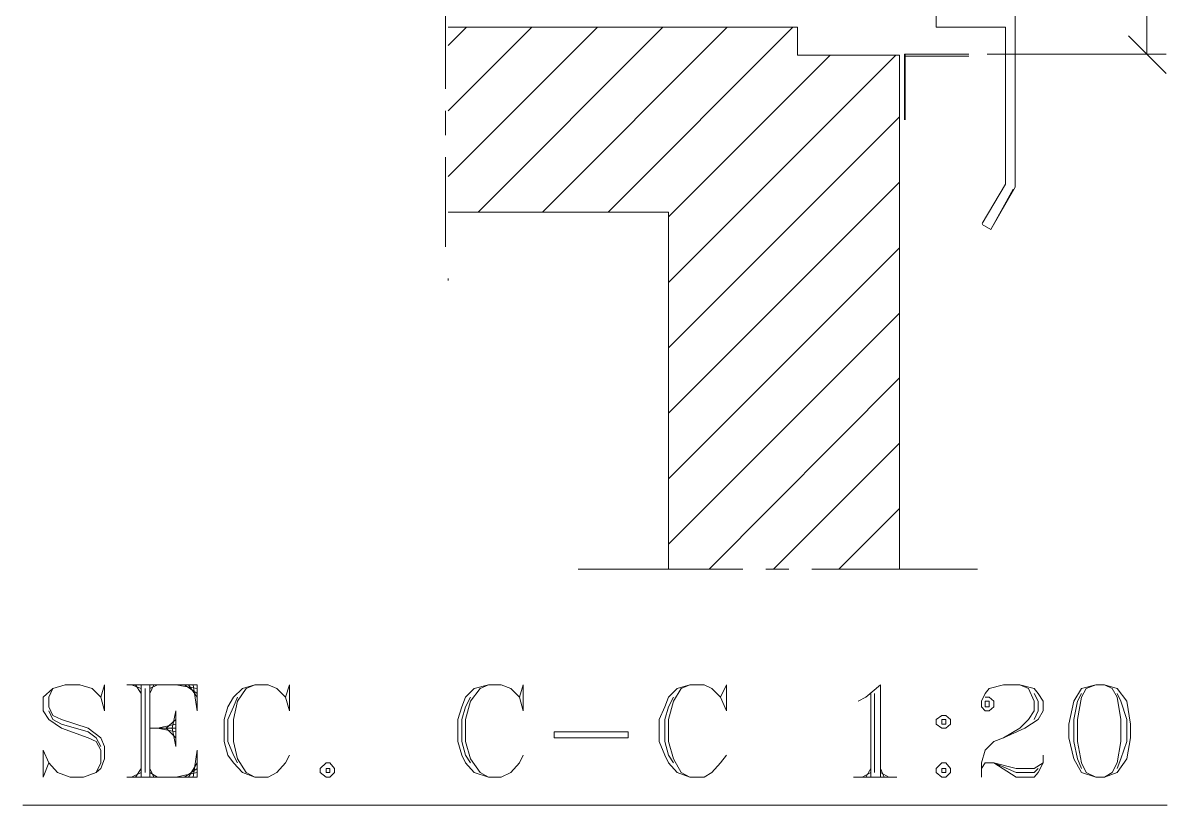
# Model space of a CAD drawing. Header units: inches. Extents: x 8 to 8872, y 4 to 3898.
# Drawn here: x 7633 to 8872, y 43 to 889 of the extents above; entities that cross this region are included whole.
import ezdxf

# ---------------------------------------------------------------- set-up
doc = ezdxf.new("R2010")
doc.units = ezdxf.units.IN
doc.header["$MEASUREMENT"] = 0

msp = doc.modelspace()

# ---------------------------------------------------------------- linework, layer by layer
at = {"color": 7, "linetype": 'Continuous', "lineweight": 20, "transparency": 33554666, "elevation": -137}
for points in [[(8621.7, 884.1), (8621.7, 2929.3), (8621.7, 2929.3)], [(8621.7, 884.1), (8621.7, 2929.3), (8621.7, 2929.3)], [(8849.7, 854.9), (8849.7, 913.2), (8849.7, 1091.3)], [(8849.7, 854.9), (8849.7, 913.2), (8849.7, 1091.3)], [(8090.6, 914.3), (8090.6, 817.4), (8090.6, 817.4)], [(8090.6, 914.3), (8090.6, 817.4), (8090.6, 817.4)], [(8707.1, 711.2), (8707.1, 913.2), (8687.3, 913.2), (8676.9, 913.2)], [(8707.1, 711.2), (8707.1, 913.2), (8687.3, 913.2), (8676.9, 913.2)], [(8093.7, 864.3), (8113.5, 884.1), (8113.5, 884.1)], [(8093.7, 793.5), (8184.3, 884.1), (8184.3, 884.1)], [(8093.7, 722.7), (8255.1, 884.1), (8255.1, 884.1)], [(8093.7, 884.1), (8471.7, 884.1), (8471.7, 884.1)], [(8093.7, 864.3), (8113.5, 884.1), (8113.5, 884.1)], [(8093.7, 793.5), (8184.3, 884.1), (8184.3, 884.1)], [(8093.7, 722.7), (8255.1, 884.1), (8255.1, 884.1)], [(8093.7, 884.1), (8471.7, 884.1), (8471.7, 884.1)], [(8126, 684.2), (8325.9, 884.1), (8325.9, 884.1)], [(8126, 684.2), (8325.9, 884.1), (8325.9, 884.1)], [(8195.8, 684.2), (8395.7, 884.1), (8395.7, 884.1)], [(8195.8, 684.2), (8395.7, 884.1), (8395.7, 884.1)], [(8266.6, 684.2), (8466.5, 884.1), (8466.5, 884.1)], [(8266.6, 684.2), (8466.5, 884.1), (8466.5, 884.1)], [(8471.7, 853.9), (8471.7, 884.1), (8471.7, 884.1)], [(8471.7, 853.9), (8471.7, 884.1), (8471.7, 884.1)], [(8621.7, 884.1), (8696.6, 884.1), (8696.6, 884.1)], [(8621.7, 884.1), (8696.6, 884.1), (8696.6, 884.1)], [(8696.6, 714.4), (8696.6, 884.1), (8696.6, 884.1)], [(8696.6, 714.4), (8696.6, 884.1), (8696.6, 884.1)], [(8829.9, 874.7), (8870.5, 834.1), (8870.5, 834.1)], [(8829.9, 874.7), (8870.5, 834.1), (8870.5, 834.1)], [(8587.3, 854.9), (8657.1, 854.9), (8657.1, 854.9)], [(8587.3, 784.1), (8587.3, 854.9), (8587.3, 854.9)], [(8587.3, 854.9), (8657.1, 854.9), (8657.1, 854.9)], [(8587.3, 784.1), (8587.3, 854.9), (8587.3, 854.9)], [(8588.3, 784.1), (8588.3, 854.9), (8588.3, 854.9)], [(8588.3, 784.1), (8588.3, 854.9), (8588.3, 854.9)], [(8676.9, 854.9), (8870.5, 854.9), (8870.5, 854.9)], [(8676.9, 854.9), (8870.5, 854.9), (8870.5, 854.9)], [(8332.2, 678.9), (8507.1, 853.9), (8507.1, 853.9)], [(8332.2, 608.1), (8577.9, 853.9), (8577.9, 853.9)], [(8332.2, 678.9), (8507.1, 853.9), (8507.1, 853.9)], [(8332.2, 608.1), (8577.9, 853.9), (8577.9, 853.9)], [(8471.7, 853.9), (8582.1, 853.9), (8582.1, 853.9)], [(8471.7, 853.9), (8582.1, 853.9), (8582.1, 853.9)], [(8582.1, 297.8), (8582.1, 853.9), (8582.1, 853.9)], [(8582.1, 297.8), (8582.1, 853.9), (8582.1, 853.9)], [(8587.3, 852.9), (8657.1, 852.9), (8657.1, 852.9)], [(8587.3, 852.9), (8657.1, 852.9), (8657.1, 852.9)], [(8090.6, 793.5), (8090.6, 767.5), (8090.6, 767.5)], [(8090.6, 793.5), (8090.6, 767.5), (8090.6, 767.5)], [(8332.2, 537.3), (8582.1, 787.2), (8582.1, 787.2)], [(8332.2, 537.3), (8582.1, 787.2), (8582.1, 787.2)], [(8090.6, 743.5), (8090.6, 646.7), (8090.6, 646.7)], [(8090.6, 743.5), (8090.6, 646.7), (8090.6, 646.7)], [(8332.2, 466.5), (8582.1, 716.4), (8582.1, 716.4)], [(8332.2, 466.5), (8582.1, 716.4), (8582.1, 716.4)], [(8696.6, 714.4), (8671.6, 671.7), (8671.6, 671.7)], [(8696.6, 714.4), (8671.6, 671.7), (8671.6, 671.7)], [(8705, 709.1), (8681, 665.4), (8671.6, 670.6)], [(8705, 709.1), (8681, 665.4), (8671.6, 670.6)], [(8707.1, 711.2), (8681, 665.4), (8681, 665.4)], [(8707.1, 711.2), (8681, 665.4), (8681, 665.4)], [(8093.7, 684.2), (8332.2, 684.2), (8332.2, 297.8)], [(8093.7, 684.2), (8332.2, 684.2), (8332.2, 297.8)], [(8332.2, 395.7), (8582.1, 645.6), (8582.1, 645.6)], [(8332.2, 395.7), (8582.1, 645.6), (8582.1, 645.6)], [(8093.7, 612.3), (8093.7, 610.2), (8093.7, 610.2)], [(8093.7, 612.3), (8093.7, 610.2), (8093.7, 610.2)], [(8332.2, 324.9), (8582.1, 574.8), (8582.1, 574.8)], [(8332.2, 324.9), (8582.1, 574.8), (8582.1, 574.8)], [(8375.9, 297.8), (8582.1, 505), (8582.1, 505)], [(8375.9, 297.8), (8582.1, 505), (8582.1, 505)], [(8445.7, 297.8), (8582.1, 434.2), (8582.1, 434.2)], [(8445.7, 297.8), (8582.1, 434.2), (8582.1, 434.2)], [(8516.5, 297.8), (8582.1, 363.4), (8582.1, 363.4)], [(8516.5, 297.8), (8582.1, 363.4), (8582.1, 363.4)], [(8234.3, 297.8), (8412.4, 297.8), (8412.4, 297.8)], [(8234.3, 297.8), (8412.4, 297.8), (8412.4, 297.8)], [(8437.3, 297.8), (8462.3, 297.8), (8462.3, 297.8)], [(8437.3, 297.8), (8462.3, 297.8), (8462.3, 297.8)], [(8487.3, 297.8), (8666.4, 297.8), (8666.4, 297.8)], [(8487.3, 297.8), (8666.4, 297.8), (8666.4, 297.8)], [(7717.8, 159.3), (7721.9, 172.9), (7721.9, 144.7), (7717.8, 159.3), (7708.4, 168.7), (7694.9, 172.9), (7679.3, 172.9), (7665.7, 168.7), (7655.3, 159.3), (7655.3, 144.7), (7661.5, 135.4), (7675.1, 126), (7704.2, 115.6), (7712.6, 111.4), (7717.8, 102), (7717.8, 88.5), (7712.6, 78.1)], [(7717.8, 159.3), (7721.9, 172.9), (7721.9, 144.7), (7717.8, 159.3), (7708.4, 168.7), (7694.9, 172.9), (7679.3, 172.9), (7665.7, 168.7), (7655.3, 159.3), (7655.3, 144.7), (7661.5, 135.4), (7675.1, 126), (7704.2, 115.6), (7712.6, 111.4), (7717.8, 102), (7717.8, 88.5), (7712.6, 78.1)], [(7665.7, 168.7), (7661.5, 159.3), (7661.5, 148.9), (7665.7, 139.5), (7675.1, 135.4), (7704.2, 126), (7717.8, 115.6), (7721.9, 106.2), (7721.9, 92.7), (7717.8, 82.3), (7712.6, 78.1), (7699, 72.9), (7684.5, 72.9), (7670.9, 78.1), (7661.5, 88.5), (7655.3, 102), (7655.3, 72.9), (7661.5, 88.5)], [(7665.7, 168.7), (7661.5, 159.3), (7661.5, 148.9), (7665.7, 139.5), (7675.1, 135.4), (7704.2, 126), (7717.8, 115.6), (7721.9, 106.2), (7721.9, 92.7), (7717.8, 82.3), (7712.6, 78.1), (7699, 72.9), (7684.5, 72.9), (7670.9, 78.1), (7661.5, 88.5), (7655.3, 102), (7655.3, 72.9), (7661.5, 88.5)], [(7745.9, 172.9), (7821.9, 172.9), (7821.9, 144.7)], [(7745.9, 172.9), (7821.9, 172.9), (7821.9, 144.7)], [(7751.1, 172.9), (7761.5, 168.7), (7761.5, 168.7)], [(7751.1, 172.9), (7761.5, 168.7), (7761.5, 168.7)], [(7755.3, 172.9), (7761.5, 163.5), (7761.5, 163.5)], [(7755.3, 172.9), (7761.5, 163.5), (7761.5, 163.5)], [(7761.5, 172.9), (7761.5, 72.9), (7761.5, 72.9)], [(7761.5, 172.9), (7761.5, 72.9), (7761.5, 72.9)], [(7765.7, 168.7), (7765.7, 78.1), (7765.7, 78.1)], [(7765.7, 168.7), (7765.7, 78.1), (7765.7, 78.1)], [(7770.9, 172.9), (7770.9, 72.9), (7770.9, 72.9)], [(7775.1, 172.9), (7770.9, 163.5), (7770.9, 163.5)], [(7779.2, 172.9), (7770.9, 168.7), (7770.9, 168.7)], [(7770.9, 172.9), (7770.9, 72.9), (7770.9, 72.9)], [(7775.1, 172.9), (7770.9, 163.5), (7770.9, 163.5)], [(7779.2, 172.9), (7770.9, 168.7), (7770.9, 168.7)], [(7799, 172.9), (7821.9, 168.7), (7821.9, 168.7)], [(7799, 172.9), (7821.9, 168.7), (7821.9, 168.7)], [(7808.4, 172.9), (7821.9, 163.5), (7821.9, 163.5)], [(7808.4, 172.9), (7821.9, 163.5), (7821.9, 163.5)], [(7812.5, 172.9), (7821.9, 159.3), (7821.9, 159.3)], [(7812.5, 172.9), (7821.9, 159.3), (7821.9, 159.3)], [(7817.7, 172.9), (7821.9, 144.7), (7821.9, 144.7)], [(7817.7, 172.9), (7821.9, 144.7), (7821.9, 144.7)], [(7917.7, 159.3), (7921.9, 172.9), (7921.9, 144.7), (7917.7, 159.3), (7908.3, 168.7), (7899, 172.9), (7884.4, 172.9), (7870.9, 168.7), (7861.5, 159.3), (7855.2, 148.9), (7851.1, 135.4), (7851.1, 111.4), (7855.2, 96.8), (7861.5, 88.5), (7870.9, 78.1), (7884.4, 72.9), (7899, 72.9), (7908.3, 78.1), (7917.7, 88.5), (7921.9, 96.8)], [(7917.7, 159.3), (7921.9, 172.9), (7921.9, 144.7), (7917.7, 159.3), (7908.3, 168.7), (7899, 172.9), (7884.4, 172.9), (7870.9, 168.7), (7861.5, 159.3), (7855.2, 148.9), (7851.1, 135.4), (7851.1, 111.4), (7855.2, 96.8), (7861.5, 88.5), (7870.9, 78.1), (7884.4, 72.9), (7899, 72.9), (7908.3, 78.1), (7917.7, 88.5), (7921.9, 96.8)], [(7884.4, 172.9), (7875, 168.7), (7865.7, 155.2), (7861.5, 135.4), (7861.5, 111.4), (7865.7, 92.7), (7875, 78.1), (7884.4, 72.9)], [(7884.4, 172.9), (7875, 168.7), (7865.7, 155.2), (7861.5, 135.4), (7861.5, 111.4), (7865.7, 92.7), (7875, 78.1), (7884.4, 72.9)], [(8170.8, 159.3), (8174.9, 172.9), (8174.9, 144.7), (8170.8, 159.3), (8161.4, 168.7), (8151, 172.9), (8137.4, 172.9), (8121.8, 168.7), (8112.4, 159.3), (8108.3, 148.9), (8104.1, 135.4), (8104.1, 111.4), (8108.3, 96.8), (8112.4, 88.5), (8121.8, 78.1), (8137.4, 72.9), (8151, 72.9), (8161.4, 78.1), (8170.8, 88.5), (8174.9, 96.8)], [(8170.8, 159.3), (8174.9, 172.9), (8174.9, 144.7), (8170.8, 159.3), (8161.4, 168.7), (8151, 172.9), (8137.4, 172.9), (8121.8, 168.7), (8112.4, 159.3), (8108.3, 148.9), (8104.1, 135.4), (8104.1, 111.4), (8108.3, 96.8), (8112.4, 88.5), (8121.8, 78.1), (8137.4, 72.9), (8151, 72.9), (8161.4, 78.1), (8170.8, 88.5), (8174.9, 96.8)], [(8137.4, 172.9), (8128.1, 168.7), (8117.7, 155.2), (8112.4, 135.4), (8112.4, 111.4), (8117.7, 92.7), (8128.1, 78.1), (8137.4, 72.9)], [(8137.4, 172.9), (8128.1, 168.7), (8117.7, 155.2), (8112.4, 135.4), (8112.4, 111.4), (8117.7, 92.7), (8128.1, 78.1), (8137.4, 72.9)], [(8388.4, 159.3), (8394.7, 172.9), (8394.7, 144.7), (8388.4, 159.3), (8379, 168.7), (8370.7, 172.9), (8355.1, 172.9), (8341.5, 168.7), (8332.2, 159.3), (8328, 148.9), (8321.8, 135.4), (8321.8, 111.4), (8328, 96.8), (8332.2, 88.5), (8341.5, 78.1), (8355.1, 72.9), (8370.7, 72.9), (8379, 78.1), (8388.4, 88.5), (8394.7, 96.8)], [(8388.4, 159.3), (8394.7, 172.9), (8394.7, 144.7), (8388.4, 159.3), (8379, 168.7), (8370.7, 172.9), (8355.1, 172.9), (8341.5, 168.7), (8332.2, 159.3), (8328, 148.9), (8321.8, 135.4), (8321.8, 111.4), (8328, 96.8), (8332.2, 88.5), (8341.5, 78.1), (8355.1, 72.9), (8370.7, 72.9), (8379, 78.1), (8388.4, 88.5), (8394.7, 96.8)], [(8355.1, 172.9), (8345.7, 168.7), (8337.4, 155.2), (8332.2, 135.4), (8332.2, 111.4), (8337.4, 92.7), (8345.7, 78.1), (8355.1, 72.9)], [(8355.1, 172.9), (8345.7, 168.7), (8337.4, 155.2), (8332.2, 135.4), (8332.2, 111.4), (8337.4, 92.7), (8345.7, 78.1), (8355.1, 72.9)], [(8561.3, 72.9), (8561.3, 172.9), (8545.6, 159.3), (8537.3, 155.2)], [(8561.3, 72.9), (8561.3, 172.9), (8545.6, 159.3), (8537.3, 155.2)], [(8550.9, 163.5), (8550.9, 72.9), (8550.9, 72.9)], [(8550.9, 163.5), (8550.9, 72.9), (8550.9, 72.9)], [(8555, 163.5), (8555, 78.1), (8555, 78.1)], [(8555, 163.5), (8555, 78.1), (8555, 78.1)], [(8674.8, 159.3), (8678.9, 159.3), (8684.1, 155.2), (8684.1, 148.9), (8678.9, 144.7), (8674.8, 144.7), (8670.6, 148.9), (8670.6, 155.2), (8674.8, 163.5), (8678.9, 168.7), (8694.6, 172.9), (8712.3, 172.9), (8727.9, 168.7), (8732, 163.5), (8737.3, 155.2), (8737.3, 144.7), (8732, 135.4), (8717.5, 126), (8694.6, 115.6), (8684.1, 111.4), (8674.8, 102), (8670.6, 88.5), (8670.6, 72.9)], [(8674.8, 159.3), (8678.9, 159.3), (8684.1, 155.2), (8684.1, 148.9), (8678.9, 144.7), (8674.8, 144.7), (8670.6, 148.9), (8670.6, 155.2), (8674.8, 163.5), (8678.9, 168.7), (8694.6, 172.9), (8712.3, 172.9), (8727.9, 168.7), (8732, 163.5), (8737.3, 155.2), (8737.3, 144.7), (8732, 135.4), (8717.5, 126), (8694.6, 115.6), (8684.1, 111.4), (8674.8, 102), (8670.6, 88.5), (8670.6, 72.9)], [(8712.3, 172.9), (8721.6, 168.7), (8727.9, 155.2), (8727.9, 144.7), (8721.6, 135.4), (8712.3, 126), (8694.6, 115.6)], [(8712.3, 172.9), (8721.6, 168.7), (8727.9, 155.2), (8727.9, 144.7), (8721.6, 135.4), (8712.3, 126), (8694.6, 115.6)], [(8727.9, 163.5), (8732, 155.2), (8732, 144.7), (8727.9, 135.4)], [(8727.9, 163.5), (8732, 155.2), (8732, 144.7), (8727.9, 135.4)], [(8778.9, 163.5), (8774.7, 155.2), (8770.6, 135.4), (8770.6, 111.4), (8774.7, 92.7), (8778.9, 82.3)], [(8778.9, 163.5), (8774.7, 155.2), (8770.6, 135.4), (8770.6, 111.4), (8774.7, 92.7), (8778.9, 82.3)], [(8794.5, 172.9), (8784.1, 168.7), (8778.9, 159.3), (8774.7, 135.4), (8774.7, 111.4), (8778.9, 88.5), (8784.1, 78.1), (8794.5, 72.9)], [(8794.5, 172.9), (8784.1, 168.7), (8778.9, 159.3), (8774.7, 135.4), (8774.7, 111.4), (8778.9, 88.5), (8784.1, 78.1), (8794.5, 72.9)], [(8803.9, 72.9), (8812.2, 78.1), (8817.4, 88.5), (8821.6, 111.4), (8821.6, 135.4), (8817.4, 159.3), (8812.2, 168.7), (8803.9, 172.9)], [(8803.9, 72.9), (8812.2, 78.1), (8817.4, 88.5), (8821.6, 111.4), (8821.6, 135.4), (8817.4, 159.3), (8812.2, 168.7), (8803.9, 172.9)], [(8817.4, 82.3), (8821.6, 92.7), (8827.9, 111.4), (8827.9, 135.4), (8821.6, 155.2), (8817.4, 163.5)], [(8817.4, 82.3), (8821.6, 92.7), (8827.9, 111.4), (8827.9, 135.4), (8821.6, 155.2), (8817.4, 163.5)], [(7865.7, 159.3), (7861.5, 148.9), (7855.2, 135.4), (7855.2, 111.4), (7861.5, 96.8), (7865.7, 88.5)], [(7865.7, 159.3), (7861.5, 148.9), (7855.2, 135.4), (7855.2, 111.4), (7861.5, 96.8), (7865.7, 88.5)], [(8117.7, 159.3), (8112.4, 148.9), (8108.3, 135.4), (8108.3, 111.4), (8112.4, 96.8), (8117.7, 88.5)], [(8117.7, 159.3), (8112.4, 148.9), (8108.3, 135.4), (8108.3, 111.4), (8112.4, 96.8), (8117.7, 88.5)], [(8337.4, 159.3), (8332.2, 148.9), (8328, 135.4), (8328, 111.4), (8332.2, 96.8), (8337.4, 88.5)], [(8337.4, 159.3), (8332.2, 148.9), (8328, 135.4), (8328, 111.4), (8332.2, 96.8), (8337.4, 88.5)], [(7661.5, 144.7), (7665.7, 135.4), (7675.1, 130.2), (7704.2, 121.8), (7712.6, 115.6), (7717.8, 106.2)], [(7661.5, 144.7), (7665.7, 135.4), (7675.1, 130.2), (7704.2, 121.8), (7712.6, 115.6), (7717.8, 106.2)], [(7799, 144.7), (7794.8, 126), (7799, 106.2)], [(7799, 144.7), (7794.8, 126), (7799, 106.2)], [(7799, 144.7), (7799, 106.2), (7799, 106.2)], [(7799, 144.7), (7799, 106.2), (7799, 106.2)], [(7770.9, 126), (7799, 126), (7799, 126)], [(7770.9, 126), (7799, 126), (7799, 126)], [(7799, 130.2), (7779.2, 126), (7799, 121.8)], [(7799, 130.2), (7779.2, 126), (7799, 121.8)], [(7799, 135.4), (7788.6, 126), (7799, 115.6)], [(7799, 135.4), (7788.6, 126), (7799, 115.6)], [(7745.9, 72.9), (7821.9, 72.9), (7821.9, 102)], [(7745.9, 72.9), (7821.9, 72.9), (7821.9, 102)], [(7817.7, 72.9), (7821.9, 102), (7821.9, 102)], [(7817.7, 72.9), (7821.9, 102), (7821.9, 102)], [(7812.5, 72.9), (7821.9, 88.5), (7821.9, 88.5)], [(7812.5, 72.9), (7821.9, 88.5), (7821.9, 88.5)], [(8670.6, 82.3), (8674.8, 88.5), (8684.1, 88.5), (8708.1, 82.3), (8727.9, 82.3), (8737.3, 88.5)], [(8670.6, 82.3), (8674.8, 88.5), (8684.1, 88.5), (8708.1, 82.3), (8727.9, 82.3), (8737.3, 88.5)], [(8737.3, 96.8), (8737.3, 88.5), (8732, 78.1), (8727.9, 72.9), (8708.1, 72.9), (8684.1, 88.5), (8708.1, 78.1), (8727.9, 78.1), (8732, 82.3)], [(8737.3, 96.8), (8737.3, 88.5), (8732, 78.1), (8727.9, 72.9), (8708.1, 72.9), (8684.1, 88.5), (8708.1, 78.1), (8727.9, 78.1), (8732, 82.3)], [(7761.5, 78.1), (7751.1, 72.9), (7751.1, 72.9)], [(7761.5, 78.1), (7751.1, 72.9), (7751.1, 72.9)], [(7761.5, 82.3), (7755.3, 72.9), (7755.3, 72.9)], [(7761.5, 82.3), (7755.3, 72.9), (7755.3, 72.9)], [(7770.9, 82.3), (7775.1, 72.9), (7775.1, 72.9)], [(7770.9, 82.3), (7775.1, 72.9), (7775.1, 72.9)], [(7770.9, 78.1), (7779.2, 72.9), (7779.2, 72.9)], [(7770.9, 78.1), (7779.2, 72.9), (7779.2, 72.9)], [(7799, 72.9), (7821.9, 78.1), (7821.9, 78.1)], [(7799, 72.9), (7821.9, 78.1), (7821.9, 78.1)], [(7808.4, 72.9), (7821.9, 82.3), (7821.9, 82.3)], [(7808.4, 72.9), (7821.9, 82.3), (7821.9, 82.3)], [(8550.9, 78.1), (8541.5, 72.9), (8541.5, 72.9)], [(8550.9, 78.1), (8541.5, 72.9), (8541.5, 72.9)], [(8550.9, 82.3), (8545.6, 72.9), (8545.6, 72.9)], [(8550.9, 82.3), (8545.6, 72.9), (8545.6, 72.9)], [(8561.3, 82.3), (8565.4, 72.9), (8565.4, 72.9)], [(8561.3, 82.3), (8565.4, 72.9), (8565.4, 72.9)], [(8561.3, 78.1), (8570.6, 72.9), (8570.6, 72.9)], [(8561.3, 78.1), (8570.6, 72.9), (8570.6, 72.9)], [(8532.1, 72.9), (8579, 72.9), (8579, 72.9)], [(8532.1, 72.9), (8579, 72.9), (8579, 72.9)], [(7633.4, 42.7), (8871.6, 42.7), (8871.6, 42.7)], [(7633.4, 42.7), (8871.6, 42.7), (8871.6, 42.7)]]:
    msp.add_lwpolyline(points, dxfattribs=at)
for points in [[(8794.5, 172.9), (8778.9, 168.7), (8770.6, 155.2), (8765.4, 130.2), (8765.4, 115.6), (8770.6, 92.7), (8778.9, 78.1), (8794.5, 72.9), (8803.9, 72.9), (8817.4, 78.1), (8827.9, 92.7), (8832, 115.6), (8832, 130.2), (8827.9, 155.2), (8817.4, 168.7), (8803.9, 172.9)], [(8794.5, 172.9), (8778.9, 168.7), (8770.6, 155.2), (8765.4, 130.2), (8765.4, 115.6), (8770.6, 92.7), (8778.9, 78.1), (8794.5, 72.9), (8803.9, 72.9), (8817.4, 78.1), (8827.9, 92.7), (8832, 115.6), (8832, 130.2), (8827.9, 155.2), (8817.4, 168.7), (8803.9, 172.9)], [(8674.8, 155.2), (8674.8, 148.9), (8678.9, 148.9), (8678.9, 155.2)], [(8674.8, 155.2), (8674.8, 148.9), (8678.9, 148.9), (8678.9, 155.2)], [(8627.9, 139.5), (8621.7, 135.4), (8621.7, 130.2), (8627.9, 126), (8632.1, 126), (8637.3, 130.2), (8637.3, 135.4), (8632.1, 139.5)], [(8627.9, 139.5), (8621.7, 135.4), (8621.7, 130.2), (8627.9, 126), (8632.1, 126), (8637.3, 130.2), (8637.3, 135.4), (8632.1, 139.5)], [(8627.9, 135.4), (8627.9, 130.2), (8632.1, 130.2), (8632.1, 135.4)], [(8627.9, 135.4), (8627.9, 130.2), (8632.1, 130.2), (8632.1, 135.4)], [(8288.4, 115.6), (8208.3, 115.6), (8208.3, 121.8), (8288.4, 121.8)], [(8288.4, 115.6), (8208.3, 115.6), (8208.3, 121.8), (8288.4, 121.8)], [(7961.5, 88.5), (7955.2, 82.3), (7955.2, 78.1), (7961.5, 72.9), (7965.6, 72.9), (7970.8, 78.1), (7970.8, 82.3), (7965.6, 88.5)], [(7961.5, 88.5), (7955.2, 82.3), (7955.2, 78.1), (7961.5, 72.9), (7965.6, 72.9), (7970.8, 78.1), (7970.8, 82.3), (7965.6, 88.5)], [(8627.9, 88.5), (8621.7, 82.3), (8621.7, 78.1), (8627.9, 72.9), (8632.1, 72.9), (8637.3, 78.1), (8637.3, 82.3), (8632.1, 88.5)], [(8627.9, 88.5), (8621.7, 82.3), (8621.7, 78.1), (8627.9, 72.9), (8632.1, 72.9), (8637.3, 78.1), (8637.3, 82.3), (8632.1, 88.5)], [(7961.5, 82.3), (7961.5, 78.1), (7965.6, 78.1), (7965.6, 82.3)], [(7961.5, 82.3), (7961.5, 78.1), (7965.6, 78.1), (7965.6, 82.3)], [(8627.9, 82.3), (8627.9, 78.1), (8632.1, 78.1), (8632.1, 82.3)], [(8627.9, 82.3), (8627.9, 78.1), (8632.1, 78.1), (8632.1, 82.3)]]:
    msp.add_lwpolyline(points, close=True, dxfattribs=at)

doc.saveas('drawing.dxf')
